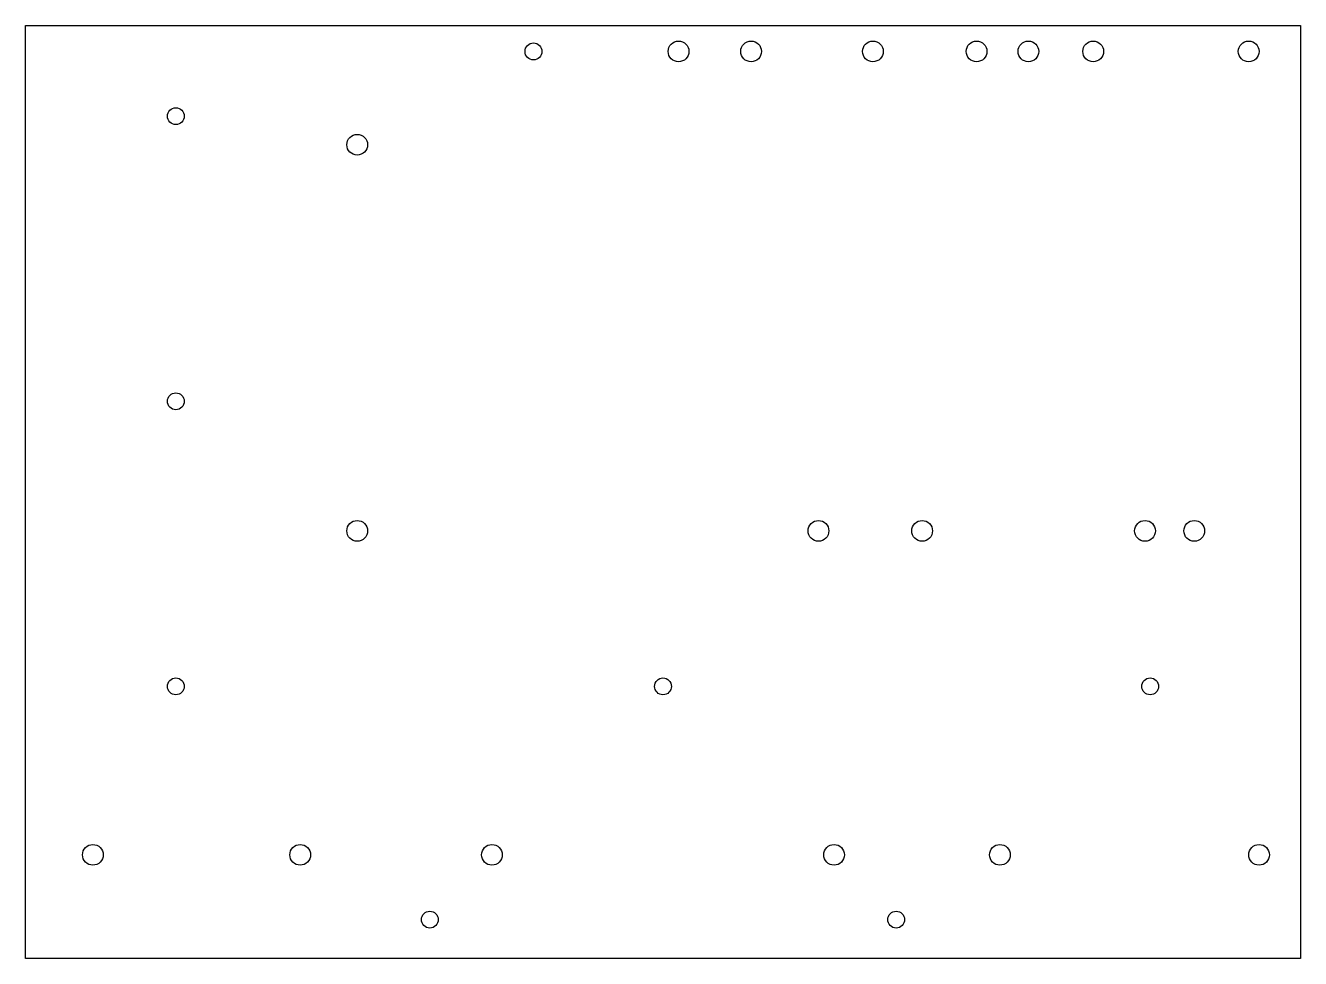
# Model space of a CAD drawing. Header units: millimetres. Extents: x 87 to 333, y 230 to 410.
import ezdxf

# ---------------------------------------------------------------- set-up
doc = ezdxf.new("R2010")
doc.units = ezdxf.units.MM
doc.layers.add('Cut042', color=7, linetype='CONTINUOUS')

msp = doc.modelspace()

# ---------------------------------------------------------------- linework, layer by layer
at = {"layer": 'Cut042'}
for p, q in [((87, 410, 36), (87, 410, 44)), ((87, 410, 36), (333, 410, 36)), ((87, 410, 44), (333, 410, 44)), ((87, 410, 36), (87, 410, 44)), ((87, 230, 36), (87, 410, 36)), ((87, 230, 44), (87, 410, 44)), ((87, 410, 36), (333, 410, 36)), ((87, 230, 36), (87, 410, 36)), ((87, 410, 44), (333, 410, 44)), ((87, 230, 44), (87, 410, 44)), ((333, 410, 36), (333, 410, 44)), ((333, 410, 36), (333, 410, 44)), ((333, 410, 36), (333, 230, 36)), ((333, 410, 44), (333, 230, 44)), ((333, 410, 36), (333, 230, 36)), ((333, 410, 44), (333, 230, 44)), ((186.625, 405, 36), (186.625, 405, 44)), ((186.625, 405, 36), (186.625, 405, 44)), ((215, 405, 36), (215, 405, 44)), ((215, 405, 36), (215, 405, 44)), ((229, 405, 36), (229, 405, 44)), ((229, 405, 36), (229, 405, 44)), ((252.5, 405, 36), (252.5, 405, 44)), ((252.5, 405, 36), (252.5, 405, 44)), ((272.5, 405, 36), (272.5, 405, 44)), ((272.5, 405, 36), (272.5, 405, 44)), ((282.5, 405, 36), (282.5, 405, 44)), ((282.5, 405, 36), (282.5, 405, 44)), ((295, 405, 36), (295, 405, 44)), ((295, 405, 36), (295, 405, 44)), ((325, 405, 36), (325, 405, 44)), ((325, 405, 36), (325, 405, 44)), ((117.625, 392.5, 36), (117.625, 392.5, 44)), ((117.625, 392.5, 36), (117.625, 392.5, 44)), ((153, 387, 36), (153, 387, 44)), ((153, 387, 36), (153, 387, 44)), ((117.625, 337.5, 36), (117.625, 337.5, 44)), ((117.625, 337.5, 36), (117.625, 337.5, 44)), ((153, 312.5, 36), (153, 312.5, 44)), ((153, 312.5, 36), (153, 312.5, 44)), ((242, 312.5, 36), (242, 312.5, 44)), ((242, 312.5, 36), (242, 312.5, 44)), ((262, 312.5, 36), (262, 312.5, 44)), ((262, 312.5, 36), (262, 312.5, 44)), ((305, 312.5, 36), (305, 312.5, 44)), ((305, 312.5, 36), (305, 312.5, 44)), ((314.5, 312.5, 36), (314.5, 312.5, 44)), ((314.5, 312.5, 36), (314.5, 312.5, 44)), ((117.625, 282.5, 36), (117.625, 282.5, 44)), ((117.625, 282.5, 36), (117.625, 282.5, 44)), ((211.625, 282.5, 36), (211.625, 282.5, 44)), ((211.625, 282.5, 36), (211.625, 282.5, 44)), ((305.625, 282.5, 36), (305.625, 282.5, 44)), ((305.625, 282.5, 36), (305.625, 282.5, 44)), ((102, 250, 36), (102, 250, 44)), ((102, 250, 36), (102, 250, 44)), ((142, 250, 36), (142, 250, 44)), ((142, 250, 36), (142, 250, 44)), ((179, 250, 36), (179, 250, 44)), ((179, 250, 36), (179, 250, 44)), ((245, 250, 36), (245, 250, 44)), ((245, 250, 36), (245, 250, 44)), ((277, 250, 36), (277, 250, 44)), ((277, 250, 36), (277, 250, 44)), ((327, 250, 36), (327, 250, 44)), ((327, 250, 36), (327, 250, 44)), ((166.625, 237.5, 36), (166.625, 237.5, 44)), ((166.625, 237.5, 36), (166.625, 237.5, 44)), ((256.625, 237.5, 36), (256.625, 237.5, 44)), ((256.625, 237.5, 36), (256.625, 237.5, 44)), ((87, 230, 36), (87, 230, 44)), ((333, 230, 36), (87, 230, 36)), ((333, 230, 44), (87, 230, 44)), ((87, 230, 36), (87, 230, 44)), ((333, 230, 36), (87, 230, 36)), ((333, 230, 44), (87, 230, 44)), ((333, 230, 36), (333, 230, 44)), ((333, 230, 36), (333, 230, 44))]:
    msp.add_line(p, q, dxfattribs=at)
for centre, radius in [((185, 405), 1.625), ((185, 405), 1.625), ((185, 405), 1.625), ((185, 405), 1.625), ((213, 405), 2), ((213, 405), 2), ((213, 405), 2), ((213, 405), 2), ((227, 405), 2), ((227, 405), 2), ((227, 405), 2), ((227, 405), 2), ((250.5, 405), 2), ((250.5, 405), 2), ((250.5, 405), 2), ((250.5, 405), 2), ((270.5, 405), 2), ((270.5, 405), 2), ((270.5, 405), 2), ((270.5, 405), 2), ((280.5, 405), 2), ((280.5, 405), 2), ((280.5, 405), 2), ((280.5, 405), 2), ((293, 405), 2), ((293, 405), 2), ((293, 405), 2), ((293, 405), 2), ((323, 405), 2), ((323, 405), 2), ((323, 405), 2), ((323, 405), 2), ((116, 392.5), 1.625), ((116, 392.5), 1.625), ((116, 392.5), 1.625), ((116, 392.5), 1.625), ((151, 387), 2), ((151, 387), 2), ((151, 387), 2), ((151, 387), 2), ((116, 337.5), 1.625), ((116, 337.5), 1.625), ((116, 337.5), 1.625), ((116, 337.5), 1.625), ((151, 312.5), 2), ((151, 312.5), 2), ((151, 312.5), 2), ((151, 312.5), 2), ((240, 312.5), 2), ((240, 312.5), 2), ((240, 312.5), 2), ((240, 312.5), 2), ((260, 312.5), 2), ((260, 312.5), 2), ((260, 312.5), 2), ((260, 312.5), 2), ((303, 312.5), 2), ((303, 312.5), 2), ((303, 312.5), 2), ((303, 312.5), 2), ((312.5, 312.5), 2), ((312.5, 312.5), 2), ((312.5, 312.5), 2), ((312.5, 312.5), 2), ((116, 282.5), 1.625), ((116, 282.5), 1.625), ((116, 282.5), 1.625), ((116, 282.5), 1.625), ((210, 282.5), 1.625), ((210, 282.5), 1.625), ((210, 282.5), 1.625), ((210, 282.5), 1.625), ((304, 282.5), 1.625), ((304, 282.5), 1.625), ((304, 282.5), 1.625), ((304, 282.5), 1.625), ((100, 250), 2), ((100, 250), 2), ((100, 250), 2), ((100, 250), 2), ((140, 250), 2), ((140, 250), 2), ((140, 250), 2), ((140, 250), 2), ((177, 250), 2), ((177, 250), 2), ((177, 250), 2), ((177, 250), 2), ((243, 250), 2), ((243, 250), 2), ((243, 250), 2), ((243, 250), 2), ((275, 250), 2), ((275, 250), 2), ((275, 250), 2), ((275, 250), 2), ((325, 250), 2), ((325, 250), 2), ((325, 250), 2), ((325, 250), 2), ((165, 237.5), 1.625), ((165, 237.5), 1.625), ((165, 237.5), 1.625), ((165, 237.5), 1.625), ((255, 237.5), 1.625), ((255, 237.5), 1.625), ((255, 237.5), 1.625), ((255, 237.5), 1.625)]:
    msp.add_circle(centre, radius, dxfattribs=at)

doc.saveas('drawing.dxf')
